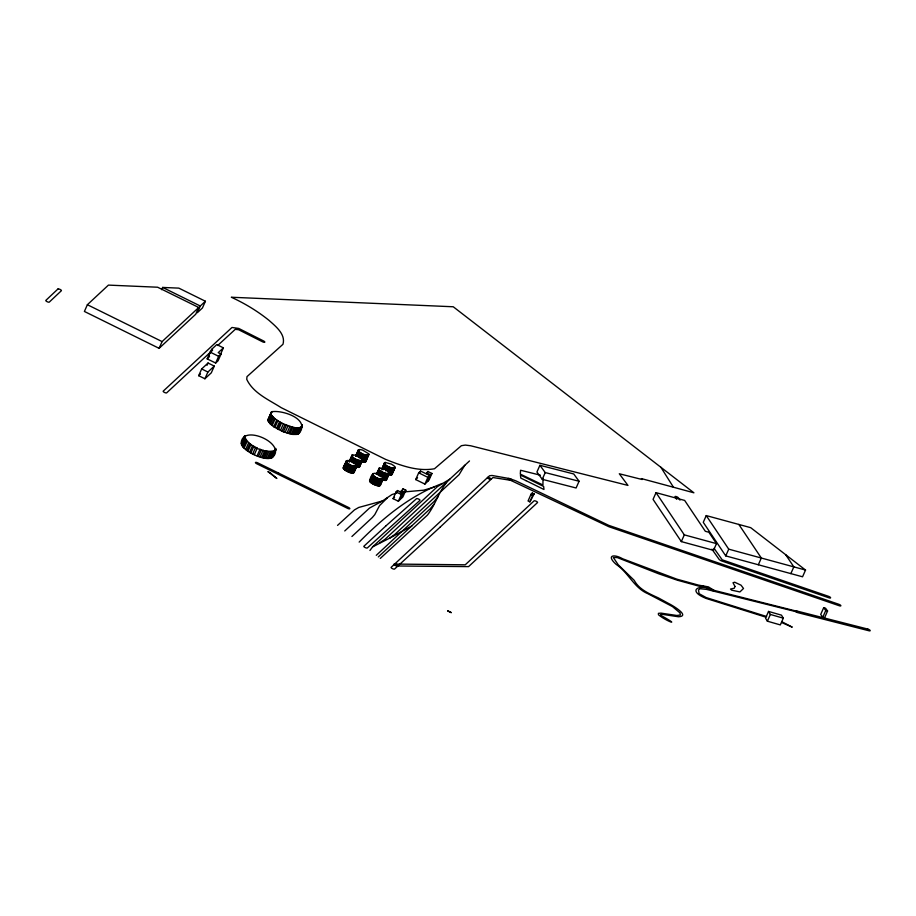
<?xml version="1.0" encoding="UTF-8"?>
<svg xmlns="http://www.w3.org/2000/svg" width="916" height="916" viewBox="0 0 916 916"><rect width="100%" height="100%" fill="white"/><g stroke="black" fill="none" stroke-linecap="round" stroke-linejoin="round"><path stroke-width="1.37" d="M543.005 478.461L542.936 484.999L520.311 474.099L520.563 470.252L540.394 475.186M272.418 454.496C273.861 466.13 236.236 449.538 242.431 441.981M298.96 430.772L299.349 432.913L298.295 434.058L292.502 434.402L283.41 431.825L273.758 426.764L269.625 423.272L267.896 419.883L271.64 411.776C281.807 409.681 310.81 418.852 299.097 433.417M272.636 457.29C287.326 443.573 241.526 423.432 241.24 443.275M384.342 462.866L385.418 464.847L388.476 466.759L392.735 468.145L395.036 467.744L394.189 465.958L391.533 464.172L385.189 462.431L381.777 468.855M346.363 460.897C347.862 467.824 365.507 467.767 351.366 461.32C349.809 460.885 347.897 459.981 346.363 460.897C346.099 463.702 340.889 467.767 344.782 470C347.21 471.419 351.721 474.511 354.103 472.209M387.651 474.362L391.705 474.774L391.659 473.171M355.442 466.92L358.774 467.378L359.484 466.095M359.553 466.977L362.633 459.901L359.484 456.878L355.168 455.149L352.236 455.034L349.294 461.229M351.904 455.263C352.866 458.905 358.98 461.343 362.541 460.244M372.732 473.709C374.575 481.072 392.025 480.247 377.243 473.996C372.354 471.156 370.74 476.927 369.595 480.763C369.858 482.308 371.541 483.087 372.72 483.888C374.323 484.747 380.598 487.747 380.14 484.358M361.763 461.527L365.129 462.019L366.022 461.057M369.034 454.611L367.453 455.321L363.423 454.325L359.587 452.16L358.179 450.214L359.828 449.504L362.644 450.088L368.759 453.821L365.919 461.664M244.446 436.027C247.744 446.355 265.823 454.542 275.876 450.054M87.375 304.719L84.398 311.451L159.109 348.332L195.738 314.222L198.726 307.49L157.632 287.223L108.431 285.105L87.375 304.719L162.098 341.588L198.726 307.49M161.663 289.685L162.659 287.441L178.815 288.128L205.413 301.25L202.425 307.982L197.295 312.734L200.283 306.001L205.413 301.25M159.109 348.332L162.098 341.588M198.68 375.697L201.657 368.953L208.046 363.011L214.287 366.091L211.298 372.823L204.909 378.766L198.68 375.697L200.501 373.991M211.585 349.42L216.783 344.588L223.401 347.851L218.214 352.671L221.054 354.068L218.065 360.801L215.661 363.045L207.165 358.854L210.153 352.122L212.546 349.889L211.585 349.42L208.596 356.152L209.558 356.622M207.05 365.255L208.046 363.011M204.909 378.766L207.898 372.033L214.287 366.091M215.661 363.045L218.638 356.313L221.054 354.068M220.412 354.584L223.401 347.851M241.183 443.756L244.847 435.592M242.923 440.859L244.916 436.371M241.423 444.855L244.412 438.123M241.732 445.474L244.709 438.741M242.454 446.527L245.442 439.783M243.061 447.214L246.038 440.481M244.08 448.21L247.068 441.478M245.66 449.538L248.648 442.806M246.885 450.432L249.862 443.699M247.996 451.176L250.973 444.443M249.644 452.195L252.633 445.462M250.892 452.905L253.881 446.172M252.724 453.855L255.713 447.123M267.896 419.883L271.64 411.776M268.044 420.845L271.216 412.189M271.125 413.734L272.109 411.49M268.296 421.44L271.033 414.112M254.35 454.634L257.327 447.89M268.857 422.333L271.846 415.601L271.285 414.708M269.625 423.272L272.613 416.54L271.846 415.601M270.3 423.982L273.289 417.249L272.613 416.54M257.11 455.802L260.098 449.069M271.422 424.99L274.411 418.257L273.289 417.249M258.495 456.317L261.484 449.584M272.144 425.574L275.132 418.841L274.411 418.257M260.133 456.878L263.121 450.145M273.758 426.764L276.746 420.02L275.132 418.841M274.869 427.486L277.857 420.753L276.746 420.02M261.758 457.37L264.735 450.638M263.064 457.714L266.041 450.97M276.529 428.493L279.517 421.761L277.857 420.753M264.323 458L267.312 451.256M277.525 429.054L280.514 422.322L279.517 421.761M265.755 458.252L268.743 451.519M278.556 429.604L281.533 422.871L280.514 422.322M267.312 458.447L270.289 451.702M280.411 430.52L283.399 423.787L281.533 422.871M268.342 458.504L271.331 451.771M269.27 458.492L272.258 451.76M282.036 431.253L285.025 424.52C290.166 426.066 297.631 430.325 302.337 426.18M270.277 458.401L273.266 451.668M270.987 458.252L273.976 451.519M273.22 453.993L275.705 448.382M271.72 457.989L275.888 448.955M283.41 431.825L286.399 425.093M272.292 457.645L275.956 449.584M285.071 432.444L288.048 425.711M286.971 433.085L289.948 426.352M288.563 433.554L291.54 426.822M289.845 433.886L292.834 427.154M291.334 434.207L294.311 427.474M292.502 434.402L295.49 427.669M293.612 434.539L296.589 427.806M294.837 434.608L297.815 427.875M295.937 434.596L298.914 427.864M296.899 434.493L299.887 427.761M297.723 434.287L300.7 427.554M300.723 428.001L302.211 424.635M298.295 434.058L301.284 427.325M299.383 431.928L302.372 425.196M299.418 432.444L302.406 425.711M343.248 467.996L346.225 461.252M343.34 468.397L346.695 460.668M343.557 468.786L347.153 460.542M343.981 469.301L346.969 462.569M344.782 470L347.759 463.267M345.412 470.458L348.401 463.725M349.259 461.767L352.236 455.034M349.408 461.721L351.893 456.111M349.717 461.641L352.694 454.909M350.187 461.034L352.179 456.546M350.519 461.424L352.511 456.924M346.305 471.007L349.294 464.263M351.378 462.168L353.37 457.679M347.553 471.648L350.542 464.916M353.004 461.801L354.492 458.435M355.694 455.825L358.362 449.848M348.778 472.175L351.755 465.431M355.763 456.237L358.683 449.653M353.198 463.313L355.19 458.824M356.232 456.26L359.209 449.527M356.965 456.099L358.957 451.611M349.901 472.564L352.889 465.832M354.091 463.759L356.084 459.271M357.595 456.649L359.587 452.16M350.897 472.828L353.874 466.095M355.316 464.286L357.309 459.798M358.442 457.256L360.423 452.767M351.721 472.988L354.698 466.255M352.523 473.057L355.511 466.324M359.335 457.794L361.316 453.305M356.439 464.675L358.431 460.187M353.233 473.022L356.221 466.278M353.954 471.774L356.439 466.164M353.713 472.862L356.702 466.13M354 472.622L359.415 460.45M360.309 458.309L362.301 453.821M357.251 467.343L360.24 460.611M361.442 458.813L363.423 454.325M358.064 467.423L361.053 460.679M358.774 467.378L361.969 460.485M359.255 467.229L364.74 454.794M362.667 461.779L365.644 455.046M363.595 461.973L366.583 455.241M364.465 462.053L367.453 455.321M365.129 462.019L368.266 454.943M365.587 461.893L369.011 454.325M369.606 481.037L373.11 473.469M369.881 481.621L372.869 474.889M370.419 482.24L373.407 475.496M370.991 482.732L373.968 475.999M371.839 483.339L374.816 476.606M376.236 474.305L379.682 467.996L385.453 469.473L389.563 473.068L387.102 473.698L382.842 472.29L379.361 469.931L378.892 468.316M376.774 473.503L379.213 468.11M377.003 473.961L379.682 467.996M372.72 483.888L375.709 477.156M377.369 474.419L379.361 469.931M373.808 484.438L376.785 477.705M378.068 475.072L380.06 470.584M374.839 484.896L377.816 478.163M378.892 475.679L380.884 471.179M382.693 467.057L384.686 462.569M382.407 468.168L384.399 463.679M382.705 468.042L385.189 462.431M382.212 469.736L384.697 464.126M379.785 476.217L381.777 471.729M376.052 485.343L379.041 478.61M383.426 469.335L385.418 464.847M380.85 476.778L382.842 472.29M383.873 469.69L385.865 465.202M377.06 485.617L380.037 478.885M384.857 468.923L386.357 465.557M377.987 485.812L380.964 479.079M382.075 477.316L384.056 472.828M378.858 485.892L381.835 479.16M385.59 470.79L387.582 466.301M379.464 485.869L382.453 479.137M385.189 473.228L382.201 479.973L386.094 480.385L385.945 478.564M379.98 485.732L383.323 477.957M380.312 485.503L383.426 478.415M386.987 470.126L388.476 466.759M383.117 480.224L386.094 473.492M387.514 471.706L389.506 467.206M384.125 480.431L387.102 473.698M385.006 480.522L387.983 473.79M388.647 472.118L390.64 467.629M385.613 480.499L389.3 472.29M386.094 480.385L389.529 472.748M386.403 480.179L391.819 467.962M389.758 474.877L392.735 468.145M390.548 474.946L393.536 468.213M391.201 474.912L394.189 468.179M392.483 472.541L394.979 466.931M391.705 474.774L394.693 468.03M392.048 474.477L395.117 467.435M393.09 498.659L396.067 491.926L397.533 490.552L402.788 493.129L399.811 499.873L398.357 501.258L393.09 498.659L394.544 497.285M396.536 492.797L397.533 490.552M400.281 492.774L403.063 488.823L405.868 490.209L402.88 496.941L401.094 498.636L404.082 491.903L405.868 490.209M402.067 491.068L403.063 488.823M398.357 501.258L401.345 494.514L402.788 493.129M403.246 492.694L400.258 499.426L403.647 492.327L401.517 491.846L403.647 492.327M415.704 479.572L418.681 472.828L420.547 471.042L429.753 475.564L426.764 482.308L424.898 484.083L415.704 479.572L417.57 477.774M419.551 473.286L420.547 471.042M426.993 473.755L427.99 471.511L431.963 473.469L428.974 480.202L427.543 481.564L430.531 474.832L431.963 473.469M424.898 484.083L427.887 477.35L429.753 475.564M539.913 465.294L536.925 472.026L542.249 479.308L576.095 487.988L579.072 481.255L573.748 473.973L539.913 465.294L545.238 472.576L579.072 481.255M531.04 494.239L528.051 500.972L529.883 501.865L534.12 493.907L532.288 493.014L531.04 494.239L532.872 495.132L534.12 493.907M531.291 495.258L532.288 493.014M529.883 501.865L532.872 495.132M542.249 479.308L545.238 472.576M656.039 492.648L653.062 499.38L681.321 541.596L713.518 550.356L716.495 543.623L708.881 532.253L705.32 531.28L684.664 500.434L656.039 492.648L684.309 534.864L716.495 543.623M681.321 541.596L684.309 534.864M706.247 515.582L703.259 522.315L725.747 555.898L802.553 576.794L805.542 570.061L750.708 527.673L706.247 515.582L728.735 549.165L805.542 570.061M725.747 555.898L728.735 549.165M758.333 564.76L761.322 558.027L738.846 524.444M768.535 611.43L765.547 618.163L767.368 621.185L780.317 624.907L783.306 618.174L781.474 615.151L768.535 611.43L770.356 614.453L783.306 618.174M767.368 621.185L770.356 614.453M790.852 573.611L793.828 566.878L785.699 554.73M823.679 607.72L820.69 614.453L822.774 617.235L824.595 617.705L827.583 610.972L825.499 608.178L823.679 607.72L825.763 610.503L827.583 610.972M822.774 617.235L825.763 610.503M369.95 550.447L372.583 546.898L437.401 486.636L449.745 479.194L469.496 460.954M369.595 480.763L370.625 480.099M380.266 558.428L427.429 515.09C436.165 503.949 439.382 488.961 449.745 479.194M464.801 465.259L459.076 474.671L394.888 534.371L389.632 538.173L372.583 546.898M437.814 497.01L434.012 501.567L376.27 555.336M433.989 504.247L430.176 508.804L378.319 556.917M440.081 527.192L492.945 477.534L510.968 480.35A1.935 0.607 23.9 0 0 511.162 479.343A1.935 0.607 23.9 0 0 508.346 478.576A1.935 0.607 23.9 0 0 510.281 480.156L608.957 526.746L839.308 605.762A1.935 0.607 23.9 0 0 840.854 605.648A1.935 0.607 23.9 0 0 838.85 604.297L608.728 525.349L515.777 480.808L509.857 478.702M337.546 525.395L354.446 509.903L358.717 507.464L382.487 500.949L391.922 494.583L396.639 493.071M427.99 471.511L426.547 472.874L430.531 474.832M487.552 477.545L391.143 567.336A1.935 0.607 23.9 0 0 392.449 568.641A1.935 0.607 23.9 0 0 394.613 569.008L440.081 527.204M207.165 358.854L208.756 357.366M351.916 536.501L372.331 517.517L374.781 514.62L379.545 505.621L387.331 497.846M445.852 482.846L384.8 539.501L379.9 542.673M344.737 530.959L369.491 508.082L382.487 500.949M359.152 542.1C383.209 517.838 409.979 495.59 442.279 483.488M217.71 345.492L235.263 329.325L238.549 329.703L262.514 341.783A1.935 0.607 23.9 0 0 264.747 342.229A1.935 0.607 23.9 0 0 263.556 340.947L238.721 328.432L231.977 327.47L163.231 391.132A1.935 0.607 23.9 0 0 164.479 392.426A1.935 0.607 23.9 0 0 166.678 392.838L212.558 350.21M487.564 477.534L489.602 475.736L492.029 475.473L509.17 478.507M343.385 467.629L344.176 467.286M411.845 525.967L389.632 538.173M269.132 418.223L269.854 417.959M434.356 487.072L423.673 490.209L404.632 491.881M394.43 564.061L465.236 564.806L534.051 500.892A1.935 0.607 23.9 0 1 536.249 501.292A1.935 0.607 23.9 0 1 537.497 502.586L468.568 566.615L397.017 565.985M673.455 487.232L641.406 478.599L642.162 479.515L619.308 473.767L627.952 485.411L470.675 445.76L465.328 445.084L461.389 445.691L434.493 468.752C417.719 471.774 400.922 465.5 385.567 459.374L281.223 407.677C268.938 399.8 253.205 393.193 246.736 379.316L246.999 376.625L282.964 344.29C285.884 334.306 275.773 326.44 269.075 320.417C257.556 311.131 244.767 303.414 231.324 297.242L453.248 306.768L693.904 492.808L673.455 487.232L660.883 467.275M766.612 616.514L706.144 597.553L699.126 593.683L698.473 589.915L700.156 588.748L706.522 589.389L798.5 612.3L796.886 611.247L713.77 590.282C698.599 583.091 686.45 590.774 706.373 598.514L765.616 617.086M782.069 621.85L792.248 627.162L781.955 622.674M283.399 423.787L285.025 424.52M401.277 490.529L404.082 491.903M418.681 472.828L427.887 477.35M396.067 491.926L401.345 494.514M162.659 287.441L200.283 306.001M210.153 352.122L218.638 356.313M201.657 368.953L207.898 372.033M680.015 500.136L678.401 497.835A1.935 0.607 23.9 0 0 676.111 496.541A1.935 0.607 23.9 0 0 675.035 496.953L676.672 499.277M714.079 548.341L722.186 559.825L828.579 596.35A1.935 0.607 23.9 0 1 830.583 597.701A1.935 0.607 23.9 0 1 829.06 597.839L721.224 560.81L719.3 559.63L711.927 549.176M715.373 591.244C710.633 590.809 705.32 584.935 699.377 586.263L677.313 580.194L658.444 573.702L617.269 557.569L613.331 557.535L618.243 564.783L634.204 580.343C639.276 589.709 649.307 593.683 658.432 597.93L668.577 603.472C671.726 604.915 691.202 616.285 678.378 616.754L662.772 614.407L660.585 614.59L660.779 615.392C682.912 627.391 665.783 621.025 658.455 614.728L658.409 613.342L661.008 613.125L676.867 615.483L680.325 615.014L680.027 612.93L672.481 606.598L647.83 593.683C634.021 587.946 628.433 572.489 616.216 564.451C605.751 555.073 614.098 553.837 622.594 558.749L676.901 579.175L698.473 585.106L708.434 586.881L715.373 591.244M447.684 610.857L451.21 612.598L447.684 610.857M734.976 586.446L734.3 588.221L730.487 589.045L731.644 590.156L739.91 591.942L743.517 588.484L741.033 585.187L734.701 582.221L733.018 582.725L734.976 586.446M57.914 289.032L45.846 300.391A1.935 0.607 23.9 0 0 47.094 301.685A1.935 0.607 23.9 0 0 49.292 302.097L61.361 290.727A1.935 0.607 23.9 0 0 60.101 289.433A1.935 0.607 23.9 0 0 57.914 289.032M386.186 525.658L363.892 546.245A1.935 0.607 23.9 0 0 365.14 547.539A1.935 0.607 23.9 0 0 367.339 547.951L419.894 500.422A1.935 0.607 23.9 0 0 418.807 499.163A1.935 0.607 23.9 0 0 416.528 498.67L386.186 525.658M867.784 629.074L796.68 610.961A1.935 0.607 23.9 0 0 795.638 611.396A1.935 0.607 23.9 0 0 797.951 612.678L869.044 630.792A1.935 0.607 23.9 0 0 870.086 630.357A1.935 0.607 23.9 0 0 867.784 629.074M278.682 473.125L257.682 462.855A1.935 0.607 23.9 0 0 255.495 462.465A1.935 0.607 23.9 0 0 256.766 463.759L347.599 508.357A1.935 0.607 23.9 0 0 349.786 508.758A1.935 0.607 23.9 0 0 348.527 507.464L278.693 473.137M525.99 480.637L520.757 478.06L520.46 475.038L543.669 486.476L543.967 489.499L525.99 480.637M270.14 472.816L267.884 471.545L276.85 478.484L270.14 472.816M394.441 564.977A1.935 0.607 23.9 0 0 397.441 565.882A1.935 0.607 23.9 0 0 395.277 564.222A1.935 0.607 23.9 0 0 394.441 564.977M487.988 478.335A1.935 0.607 23.9 0 0 490.999 479.251A1.935 0.607 23.9 0 0 488.846 477.591A1.935 0.607 23.9 0 0 487.988 478.335"/></g></svg>
